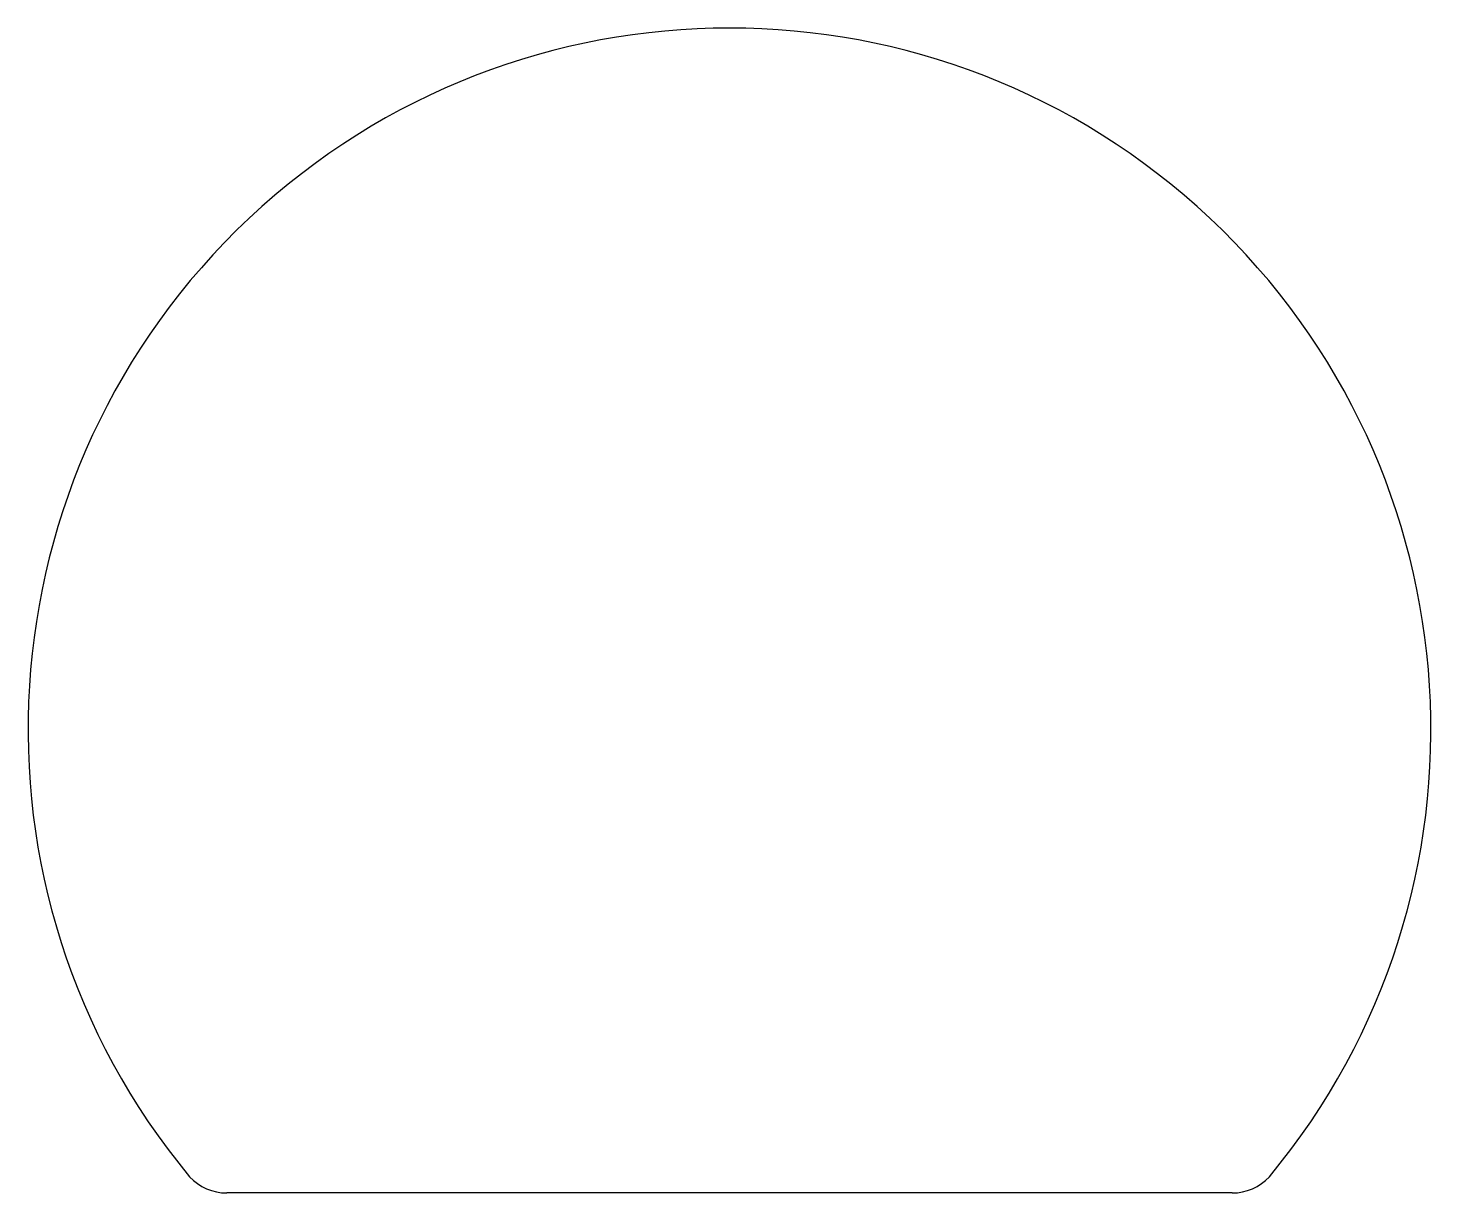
# Model space of a CAD drawing. Extents: x 116 to 183, y -93.2 to -37.6.
import ezdxf

# ---------------------------------------------------------------- set-up
doc = ezdxf.new("R2010")
doc.units = 0
doc.layers.add('BLACK', color=7, linetype='CONTINUOUS')

msp = doc.modelspace()

# ---------------------------------------------------------------- linework, layer by layer
at = {"layer": 'BLACK', "linetype": 'CONTINUOUS'}
msp.add_line((173.482, -93.231331), (125.476, -93.231331), dxfattribs=at)
at = {"layer": 'BLACK'}
for centre, radius, start, end in [((149.479, -71.074279), 33.493849, -399.67094232, -140.32905768), ((125.476, -90.805), 2.426331, -137.1210964, -90), ((173.482, -90.805), 2.426332, -90, -42.8789036)]:
    msp.add_arc(centre, radius, start, end, dxfattribs=at)

doc.saveas('drawing.dxf')
